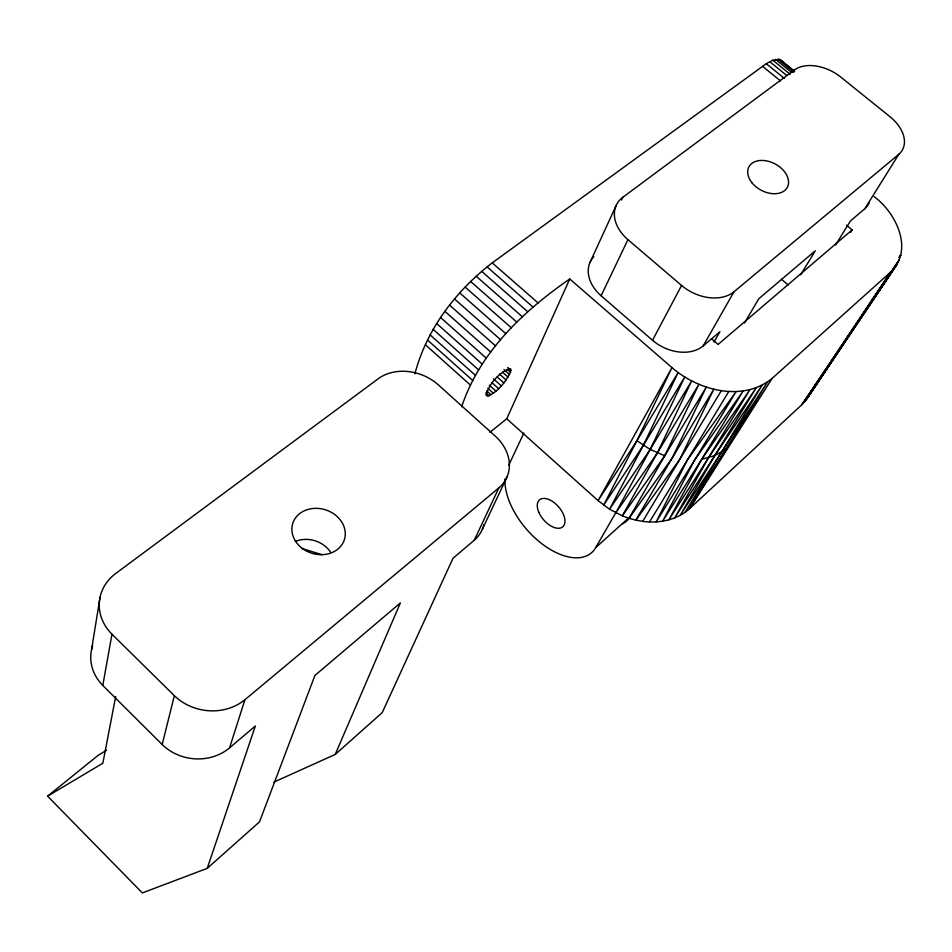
<?xml version="1.0" encoding="UTF-8"?>
<svg xmlns="http://www.w3.org/2000/svg" width="952" height="952" viewBox="0 0 952 952"><rect width="100%" height="100%" fill="white"/><g stroke="black" fill="none" stroke-linecap="round" stroke-linejoin="round"><path stroke-width="1.43" d="M91.582 649.538L100.091 597.035M106.672 750.152L97.949 755.495L47.6 796.169L142.336 892.917L207.238 868.367L255.35 725.995L229.539 747.903A47.588 42.804 8.6 0 1 162.173 744.523L102.804 685.452L111.955 634.199A49.778 42.983 7.3 0 1 115.597 573.568L378.36 378.634A43.959 35.022 20.6 0 1 438.182 384.739L495.29 436.135A44.256 35.7 23.4 0 1 498.836 487.912L474.298 540.177L453.009 558.253L382.252 712.572L335.235 754.436L273.819 782.151M115.716 696.447L102.84 763.23L47.6 796.169M510.51 372.208L510.784 369.186L510.058 368.567C498.896 372.41 489.328 383.823 485.996 395.08L487.543 396.21C497.92 391.95 505.548 382.026 510.51 372.208L507.249 369.317M162.173 744.523L174.359 695.686L111.955 634.199M229.539 747.903L244.926 699.708L498.836 487.912M414.87 373.85C426.663 329.094 455.948 290.753 492.243 262.871L766.277 63.701L772.81 60.226L779.605 59.393L794.658 71.364M461.672 406.79C479.725 352.145 523.588 310.864 569.748 278.984L671.957 367.603C698.411 390.57 742.643 402.351 772.108 378.42L890.536 272.177C914.217 249.781 896.118 212.867 874.079 196.564M335.235 754.436L400.364 602.937L314.91 675.456L259.539 821.814L207.238 868.367M489.816 432.41L506.738 418.785L569.748 278.984M589.871 262.704L615.968 205.918M621.513 199.991L622.727 197.35L794.503 69.912A35.831 23.372 28 0 1 840.652 76.981L890.12 116.822A36.128 23.669 29.3 0 1 898.771 154.331L864.785 208.774L850.469 220.923L835.606 244.902M508.713 465.314L523.826 433.077M482.378 529.145L507.142 476.678M714 342.006L719.914 331.724L703.171 345.933A37.949 28.036 27.9 0 1 652.525 340.28L601.105 295.774L627.927 239.654A39.115 27.929 26 0 1 622.727 197.35M721.366 390.641L679.823 459.34L635.853 520.149L642.707 521.375L679.823 459.34L713.845 389.178L672.279 457.9L629.034 518.304L635.853 520.149L672.279 457.9L706.324 387.059L664.758 455.746L622.322 515.841L629.034 518.304L664.758 455.746L698.911 384.299L657.356 452.914L622.322 515.841L609.542 509.237L598.106 500.633L506.738 418.785M636.912 440.693L671.957 367.603L598.106 500.633L636.912 440.693L678.133 372.529L643.35 445.334L609.542 509.237L650.192 449.427L691.676 380.919L657.356 452.914L615.801 512.807L650.192 449.427L684.726 376.992L643.35 445.334L603.616 505.155L636.912 440.693L650.192 449.427L664.758 455.746M810.402 392.593L812.044 390.153L808.177 396.972L801.917 404.648L689.546 508.677C677.051 520.101 659.117 523.54 642.707 521.375M793.135 72.483L794.503 69.912M652.525 340.28L681.584 285.469A39.437 28.346 27.8 0 0 734.004 291.752L898.771 154.331M728.827 391.427L687.32 460.054L656.19 521.886L694.651 460.03L743.179 390.951L701.719 459.269L668.851 519.851L708.455 457.793L749.902 389.701L701.719 459.269L662.663 521.184L694.651 460.03L736.122 391.534L687.32 460.054L649.514 521.958M703.171 345.933L734.004 291.752M504.953 478.975A60.44 33.796 49.2 0 0 542.176 543.973A60.44 33.796 49.2 0 0 595.678 547.674L616.384 511.676M744.5 322.99L758.815 298.714L815.281 250.781L800.668 274.819M725.781 449.308L689.546 508.677L772.108 378.42L685.107 512.283L762.076 385.251L714.762 455.615L674.706 517.9L708.455 457.793L756.221 387.785L714.762 455.615L680.133 515.365L767.383 382.109L725.781 449.308L714.762 455.615L701.719 459.269M850.588 232.407L852.147 229.896L846.459 225.207M813.639 387.619L816.875 382.656M899.188 257.457L900.83 254.981L899.128 257.397M858.74 320.705L808.177 396.972L897.022 264.347L805.332 401.006L890.536 272.177L801.917 404.648L894.095 268.476L825.182 370.661M860.358 318.265L864.416 312.173M866.034 309.745L870.092 303.652M871.711 301.225L874.947 296.346M877.387 292.704L880.624 287.825M883.063 284.172L886.3 279.305M888.728 275.652L899.271 259.825L892.571 269.559M813.686 387.714L817.792 381.621M819.434 379.193L823.539 373.089M595.678 547.674L629.688 516.984M852.147 229.896L718.094 344.445L711.346 338.662M301.903 548.483L321.752 554.635M779.605 59.393L793.325 70.507M793.242 70.936L780.985 60.285M777.772 59.083L793.837 72.09M775.499 59.357L791.6 72.412M772.81 60.226L790.101 74.256M769.728 61.678L786.59 75.363M766.277 63.701L784.317 78.338M762.516 66.271L780.581 80.956M781.437 279.293L788.208 284.993M627.927 239.654L681.584 285.469M492.243 262.871L538.189 303.045M487.031 266.846L533.037 307.139M481.652 271.308L527.705 311.709M476.178 276.223L522.255 316.707M470.657 281.506L516.746 322.073M465.183 287.123L511.26 327.75M459.792 292.978L505.845 333.652M454.58 299.011L500.573 339.709M449.582 305.152L495.516 345.862M444.882 311.316L490.732 352.026M507.678 367.531L510.938 370.423M503.965 369.531L509.522 374.469M502.477 372.149L508.023 377.087M440.526 317.444L486.27 358.13M499.443 374.029L506.083 379.943M497.17 376.992L503.798 382.906M436.575 323.442L482.2 364.092M493.541 378.944L501.276 385.834M433.065 329.261L478.558 369.852M491.982 382.704L498.622 388.618M489.316 385.179L495.956 391.105M430.03 334.807L475.381 375.326M487.864 388.261L493.398 393.2M486.65 390.832L491.077 394.794M427.507 340.031L472.716 380.479M485.853 392.914L489.09 395.818M425.532 344.874L470.574 385.215M295.334 541.438A26.382 22.443 17 0 1 330.749 552.434M244.926 699.708A49.897 44.137 10.4 0 1 174.359 695.686M483.806 524.838A42.4 34.974 23.2 0 1 474.298 540.177M102.804 685.452A47.505 41.721 5.5 0 1 92.677 645.599M869.45 202.086A34.879 23.562 29.4 0 1 864.785 208.774M601.105 295.774A37.652 27.632 26 0 1 593.774 256.683M630.069 517.115A59.417 34.462 49.1 0 1 622.37 523.921M295.644 541.367A27.072 22.765 17.4 0 0 341.899 544.746A27.072 22.765 17.4 0 0 318.182 508.416A27.072 22.765 17.4 0 0 295.644 541.367M752.151 182.986A21.777 14.899 28 0 0 787.185 187.603A21.777 14.899 28 0 0 765.051 160.638A21.777 14.899 28 0 0 752.151 182.986M538.784 512.212A17.814 9.925 49.1 0 0 562.763 526.825A17.814 9.925 49.1 0 0 551.827 501.014A17.814 9.925 49.1 0 0 538.784 512.212"/></g></svg>
